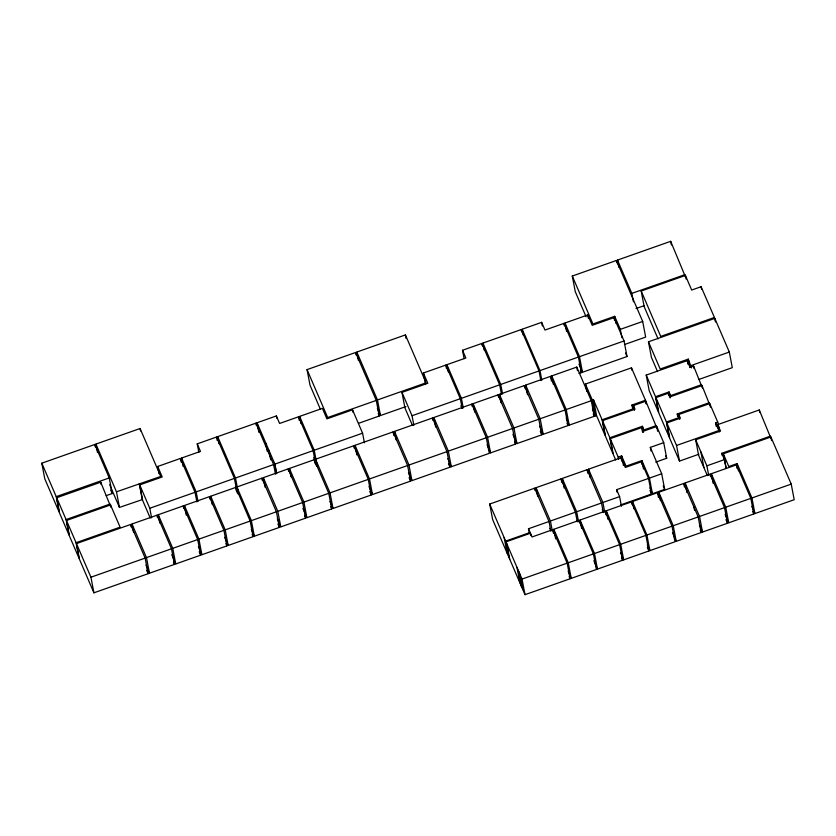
<?xml version="1.0" encoding="UTF-8"?>
<svg xmlns="http://www.w3.org/2000/svg" width="836" height="836" viewBox="0 0 836 836"><rect width="100%" height="100%" fill="white"/><g stroke="black" fill="none" stroke-linecap="round" stroke-linejoin="round"><path stroke-width="1.25" d="M41.8 463.186L56.221 496.636L59.189 512.238L44.778 478.788L41.8 463.186L94.823 444.48L109.234 477.931L112.212 493.533L106.193 495.664M97.509 452.495L95.91 444.094L140.082 428.513L160.731 476.457L116.476 491.819L119.454 507.421L142.298 499.604L139.236 483.793M320.345 409.18L310.02 385.208L307.042 369.616L355.613 352.478L376.273 400.423L379.251 416.014L358.613 423.298M358.435 360.452L356.836 352.05L405.408 334.912L426.057 382.825L377.475 399.953L380.453 415.555L405.951 406.557M586.109 316.813L575.262 291.639L572.284 276.037L616.414 260.477L642.696 321.463L645.664 337.065L624.471 344.547M618.88 267.29L617.501 260.09L670.691 241.322L685.499 277.009M198.832 452.255L197.233 443.853L216.587 437.029L234.414 478.401L237.163 492.801M219.053 443.843L217.673 436.643L255.92 423.152L273.623 464.565L275.452 474.169M258.888 432.348L257.06 422.755L276.371 415.941L279.611 423.465L298.546 416.777L313.124 450.625L315.872 465.025M464.116 358.675L462.517 350.274L481.829 343.46L499.656 384.821L501.485 394.425M484.295 350.274L482.926 343.073L521.215 329.562L539.032 370.933L540.871 380.537M523.294 335.236L522.155 329.238L541.655 322.351L544.978 330.063L563.913 323.375L578.418 357.045L581.386 372.637L578.993 373.493M633.448 301.775L631.849 293.373L685.039 274.616M56.221 496.636L109.234 477.931M658.057 338.873L644.169 306.645L641.191 291.043L685.395 275.452L691.685 290.05L701.153 286.685L701.55 289.131M56.691 497.733L66.086 519.553L69.064 535.144L59.669 513.335L56.691 497.733L100.728 482.205L110.582 506.417M159.07 473.667L157.69 466.467L180.451 458.441L195.028 492.289L196.868 501.893M183.189 466.446L181.579 458.044L200.473 451.377L197.233 443.853M301.012 423.601L299.633 416.401L322.393 408.365L326.907 418.857L352.52 409.828L362.584 433.184L364.412 442.777M425.44 383.787L423.382 372.992L445.828 365.071L460.322 398.699L462.151 408.302M448.295 371.884L446.915 364.684L465.851 358.007L462.517 350.274M566.599 331.39L565 322.999L587.76 314.963L592.212 325.319L614 317.628L624.053 340.942L627.021 356.544L582.483 372.26L578.982 364.13M636.029 308.547L644.493 305.568M376.273 400.423L327.702 417.551L307.042 369.616M621.921 337.754L620.312 329.363L614.69 316.311L592.943 323.981L572.284 276.037M150.229 518.017L142.684 500.503L139.706 484.901L162.215 476.959L157.69 466.467M412.503 425.493L404.948 407.978L401.98 392.377L427.813 383.264L423.382 372.992M66.086 519.553L110.122 504.014M66.483 520.473L110.53 504.944L120.102 527.161L76.066 542.7L79.044 558.302L69.461 536.075L66.483 520.473L76.066 542.7M620.312 329.363L642.696 321.463M151.609 517.85L149.769 508.257L195.028 492.289M197.996 501.485L196.167 491.892L234.414 478.401M237.79 490.011L235.501 478.014L273.623 464.565M276.716 473.719L274.887 464.116L313.124 450.625M316.969 464.638L314.221 450.238L362.584 433.184M413.872 425.336L412.043 415.732L460.322 398.699M463.238 407.916L461.409 398.323L499.656 384.821M502.582 394.038L500.743 384.445L539.032 370.933M541.812 380.202L539.983 370.599L578.418 357.045M582.483 372.26L579.505 356.659L624.053 340.942M701.09 286.706L714.425 317.461L660.733 336.406L641.191 291.043M76.452 543.588L130.646 524.465L145.14 558.093L148.118 573.695L93.914 592.818L79.42 559.19L76.452 543.588L90.936 577.216L93.914 592.818M133.593 532.396L131.994 523.994L157.011 515.175L171.495 548.803L174.473 564.394L149.456 573.224L145.966 565.105M159.875 523.127L158.265 514.725L183.209 505.926L197.704 539.554L200.682 555.156L175.738 563.955L171.735 554.676M186.261 515.101L184.422 505.498L209.449 496.668L223.933 530.296L226.911 545.898L201.894 554.728L198.393 546.608M212.313 504.63L210.714 496.229L235.689 487.419L236.369 491.014M238.239 494.201L236.87 487.001L261.929 478.161L276.413 511.789L279.391 527.391L254.332 536.221L251.343 529.272M265.137 487.273L263.309 477.669L288.159 468.902L302.653 502.53L305.631 518.132L280.781 526.899L277.28 518.78M291.022 476.854L289.423 468.463L314.273 459.685L328.767 493.313L331.746 508.915L306.885 517.683L302.893 508.413M316.907 466.446L315.538 459.246L353.785 445.755L368.268 479.383L371.247 494.985L333 508.476L330.001 501.516M356.836 454.92L355.007 445.316L393.119 431.878L407.613 465.506L410.591 481.108L372.469 494.546L368.979 486.437M396.076 439.799L394.477 431.397L432.494 417.99L446.988 451.618L449.967 467.209L411.939 480.627L408.449 472.507M435.671 427.112L433.842 417.509L471.838 404.112L486.322 437.74L489.3 453.331L451.304 466.739L447.803 458.619M474.702 412.064L473.092 403.663L498.078 394.853L512.562 428.481L515.54 444.083L490.565 452.893L487.064 444.773M501.067 402.764L499.458 394.362L524.318 385.595L538.802 419.223L541.78 434.825L516.93 443.592L512.928 434.312M527.526 394.707L525.698 385.103L550.558 376.336L565.042 409.964L568.02 425.566L543.17 434.333L539.669 426.214M553.348 384.32L551.75 375.918L576.788 367.077L591.282 400.705L594.26 416.307L569.212 425.148L566.223 418.188M657.556 371.602L651.432 357.4L648.454 341.799L714.811 318.391L729.316 352.05L732.294 367.652L698.812 379.471M586.799 391.279L585.419 384.079L631.473 367.83L645.455 400.256L646.134 403.861M691.508 367.955L688.279 359.114L660.189 369.021L648.454 341.799M646.218 375.103L655.528 396.703L658.507 412.305L649.196 390.694L646.218 375.103L687.234 360.63L690.118 367.328L693.608 366.095L702.062 387.068M90.936 577.216L145.14 558.093M149.456 573.224L146.488 557.622L171.495 548.803M175.738 563.955L172.759 548.353L197.704 539.554M201.894 554.728L198.916 539.126L223.933 530.296M250.173 521.047L253.151 536.639L228.176 545.459L225.197 529.857L250.173 521.047L235.428 486.521M254.332 536.221L251.364 520.629L276.413 511.789M280.781 526.899L277.803 511.298L302.653 502.53M306.885 517.683L303.917 502.081L328.767 493.313M333 508.476L330.032 492.874L368.268 479.383M372.469 494.546L369.502 478.944L407.613 465.506M411.939 480.627L408.971 465.025L446.988 451.618M451.304 466.739L448.326 451.137L486.322 437.74M490.565 452.893L487.587 437.291L512.562 428.481M516.93 443.592L513.952 427.99L538.802 419.223M543.17 434.333L540.192 418.731L565.042 409.964M569.212 425.148L566.244 409.546L591.282 400.705M596.528 415.513L595.389 415.91L592.421 400.308L593.55 399.911L602.108 419.776L605.086 435.368L596.528 415.513L593.55 399.911M691.048 365.551L729.316 352.05M632.664 408.616L631.974 405.011L645.455 400.256M655.528 396.703L669.04 391.938L670.629 395.606L701.603 384.675M634.378 410.351L633.469 405.554L645.852 401.186L656.814 427.969M655.926 397.633L666.428 422.013L669.406 437.615L658.904 413.235L655.926 397.633L668.309 393.265L669.887 396.922L702.01 385.595L709.816 405.052M602.108 419.776L633.552 408.679L631.974 405.011M602.495 420.665L609.852 437.75L612.83 453.352L605.473 436.267L602.495 420.665L635.026 409.18L633.469 405.554M609.852 437.75L642.393 426.276L643.971 429.934L656.354 425.566M677.693 416.38L677.233 413.977L709.356 402.649M615.714 460.03L613.227 454.272L610.259 438.67L641.703 427.583L643.281 431.251L656.751 426.496L663.721 442.652L666.7 458.253L655.737 462.12M679.689 419.306L678.769 414.51L709.754 403.579L717.737 422.096L719.566 431.7M666.428 422.013L678.822 417.645L677.233 413.977M698.865 454.241L679.511 461.075L669.803 438.534L666.825 422.943L680.347 418.167L678.769 414.51M618.65 459.497L618.191 457.093L621.639 455.881L626.059 466.154L641.891 460.573L649.447 478.108L652.425 493.71L664.683 489.384L661.704 473.782L650.324 447.385L663.721 442.652M716.243 426.475L715.553 422.87L717.737 422.096M489.697 504.045L505.665 541.101L508.643 556.692L492.676 519.647L489.697 504.045L534.685 488.172L549.022 521.507L550.851 531.1M537.652 496.093L536.054 487.691L561.071 478.871L575.429 512.186L577.258 521.789M564.122 488.036L562.294 478.432L587.144 469.665L601.502 502.99L603.331 512.593M590.132 477.575L588.534 469.184L621.106 457.689L625.318 467.449L641.369 461.785L648.537 478.422L651.516 494.024L620.814 504.86M719.127 431.815L717.758 424.615L759.276 409.974L770.991 438.503M679.511 461.075L676.543 445.473L718.855 430.54L715.553 422.87M707.36 475.632L698.635 455.39L695.667 439.788L720.517 431.021L717.758 424.615M617.072 492.09L616.613 489.687L648.537 478.422M649.447 478.108L661.704 473.782M722.294 455.683L721.834 453.279L770.531 436.099M726.056 468.181L723.307 453.781L770.917 436.988L791.222 484.107L794.2 499.709L754.908 513.576L751.836 506.459M529.178 532.344L528.498 528.749L549.022 521.507M552.241 530.609L550.412 521.016L575.429 512.186M578.481 521.361L576.652 511.757L601.502 502.99M604.721 512.102L602.892 502.499L619.591 496.605L616.613 489.687M708.709 475.412L706.88 465.819L724.551 459.581L721.834 453.279M505.665 541.101L530.097 532.48L528.498 528.749M505.989 541.853L530.432 533.232L532.041 536.963L552.732 529.669L567.163 563.15L570.142 578.752L525.008 594.678L508.967 557.445L505.989 541.853L522.03 579.076L525.008 594.678M754.908 513.576L751.93 497.974L737.112 463.593L728.804 466.519L723.307 453.781M555.658 538.875L553.829 529.282L578.972 520.41L593.403 553.892L596.381 569.494L571.228 578.366L568.135 571.187M581.668 528.425L580.069 520.023L605.191 511.162L619.622 544.644L622.601 560.245L597.468 569.107L593.863 560.737M607.876 519.177L606.267 510.775L631.483 501.882L645.914 535.374L648.893 550.966L623.677 559.869L620.584 552.69M633.855 508.727L632.476 501.527L657.566 492.676L671.998 526.168L674.976 541.77L649.885 550.621L647.304 544.644M660.419 500.639L658.81 492.237L683.754 483.438L698.185 516.93L701.164 532.532L676.219 541.331L672.614 532.96M686.931 492.561L685.102 482.968L710.098 474.148L724.53 507.64L727.508 523.242L702.512 532.051L699.418 524.883M713.15 483.312L711.321 473.719L736.401 464.868L750.832 498.36L753.811 513.962L728.731 522.803L725.125 514.433M522.03 579.076L567.163 563.15M571.228 578.366L568.261 562.764L593.403 553.892M597.468 569.107L594.49 553.516L619.622 544.644M623.677 559.869L620.699 544.267L645.914 535.374M649.885 550.621L646.907 535.019L671.998 526.168M676.219 541.331L673.241 525.729L698.185 516.93M702.512 532.051L699.533 516.46L724.53 507.64M728.731 522.803L725.752 507.212L750.832 498.36M751.93 497.974L791.222 484.107M257.06 422.755L274.887 464.116M752.787 511.569L753.811 513.962M711.321 473.719L725.752 507.212M695.667 439.788L706.88 465.819M617.501 260.09L631.849 293.373M725.962 519.647L727.508 523.242M666.825 422.943L676.543 445.473M685.102 482.968L699.533 516.46M625.516 353.043L627.021 356.544M665.696 455.944L666.7 458.253M663.199 485.935L664.683 489.384M658.81 492.237L673.241 525.729M649.906 487.858L652.425 493.71M649.98 490.46L651.516 494.024M565 322.999L579.505 356.659M610.259 438.67L618.191 457.093M580.393 370.317L581.386 372.637M585.419 384.079L592.421 400.308M632.476 501.527L646.907 535.019M592.4 408.95L595.389 415.91M593.257 413.987L594.26 416.307M647.346 547.381L648.893 550.966M551.75 375.918L566.244 409.546M588.534 469.184L602.892 502.499M606.267 510.775L620.699 544.267M567.017 423.246L568.02 425.566M602.275 509.772L603.299 512.154M621.566 557.852L622.601 560.245M522.155 329.238L539.983 370.599M525.698 385.103L540.192 418.731M562.294 478.432L576.652 511.757M580.069 520.023L594.49 553.516M540.286 431.345L541.78 434.825M482.926 343.073L500.743 384.445M499.458 394.362L513.952 427.99M536.054 487.691L550.412 521.016M553.829 529.282L568.261 562.764M514.548 441.763L515.54 444.083M549.795 528.279L550.819 530.661M569.107 576.359L570.142 578.752M473.092 403.663L487.587 437.291M446.915 364.684L461.409 398.323M460.887 405.805L461.89 408.114M433.842 417.509L448.326 451.137M448.462 463.729L449.967 467.209M401.98 392.377L412.043 415.732M394.477 431.397L408.971 465.025M356.836 352.05L377.475 399.953M409.086 477.628L410.591 481.108M377.36 408.365L380.453 415.555M378.217 413.621L379.251 416.014M355.007 445.316L369.502 478.944M369.752 491.505L371.247 494.985M299.633 416.401L314.221 450.238M315.538 459.246L330.032 492.874M313.678 457.668L316.698 464.68M330.742 506.595L331.746 508.915M289.423 468.463L303.917 502.081M304.628 515.812L305.631 518.132M263.309 477.669L277.803 511.298M277.897 523.911L279.391 527.391M217.673 436.643L235.501 478.014M236.87 487.001L251.364 520.629M252.148 534.319L253.151 536.639M210.714 496.229L225.197 529.857M224.675 537.339L228.176 545.459M225.919 543.578L226.911 545.898M181.579 458.044L196.167 491.892M184.422 505.498L198.916 539.126M199.177 551.676L200.682 555.156M158.265 514.725L172.759 548.353M173.47 562.074L174.473 564.394M139.706 484.901L149.769 508.257M131.994 523.994L146.488 557.622M95.91 444.094L116.476 491.819M146.613 570.215L148.118 573.695M109.683 484.755L119.454 507.421M110.665 489.948L112.212 493.533M700.213 530.275L701.164 532.532M770.917 436.988L771.607 440.593M759.276 409.974L759.736 412.367M714.811 318.391L715.501 321.996M714.425 317.461L714.874 319.864M737.112 463.593L738.491 470.793M736.401 464.868L737.091 468.463M724.551 459.581L726.15 467.982M685.395 275.452L686.084 279.046M709.754 403.579L710.443 407.174M702.01 385.595L702.459 387.998M670.691 241.322L671.381 244.927M693.608 366.095L694.058 368.498M688.279 359.114L689.878 367.516M710.098 474.148L710.558 476.551M687.234 360.63L687.923 364.224M700.902 451.942L703.881 467.543M693.89 506.794L694.58 510.399M669.04 391.938L670.19 397.936M668.309 393.265L668.769 395.658M683.754 483.438L684.444 487.043M656.751 426.496L657.671 431.292M645.852 401.186L646.312 403.589M616.414 260.477L616.874 262.88M650.324 447.385L651.014 450.98M657.566 492.676L658.486 497.483M631.473 367.83L631.932 370.233M642.393 426.276L643.532 432.275M641.703 427.583L642.612 432.379M614.69 316.311L616.069 323.511M641.891 460.573L643.49 468.975M614 317.628L614.46 320.031M641.369 461.785L641.829 464.179M631.483 501.882L631.943 504.286M621.639 455.881L623.468 465.485M621.106 457.689L621.796 461.284M587.76 314.963L588.439 318.568M619.591 496.605L621.43 506.208M605.191 511.162L605.881 514.757M576.788 367.077L577.477 370.682M563.913 323.375L564.363 325.779M587.144 469.665L587.833 473.27M541.655 322.351L542.345 325.956M578.972 520.41L579.432 522.803M550.558 376.336L551.467 381.143M561.071 478.871L561.761 482.466M521.215 329.562L521.664 331.965M552.732 529.669L553.422 533.264M524.318 385.595L524.768 387.998M534.685 488.172L535.124 490.586M530.432 533.232L530.881 535.636M530.097 532.48L530.557 534.873M498.078 394.853L498.538 397.246M481.829 343.46L482.288 345.853M519.835 573.966L522.813 589.568M518.477 570.821L521.455 586.423M518.226 570.236L521.204 585.837M516.972 567.33L519.95 582.932M506.731 543.567L509.709 559.159M504.15 537.569L507.128 553.171M471.838 404.112L472.298 406.505M445.828 365.071L446.518 368.676M432.494 417.99L432.954 420.383M405.408 334.912L406.097 338.517M393.119 431.878L393.808 435.472M355.613 352.478L356.073 354.882M352.52 409.828L352.98 412.221M353.785 445.755L354.245 448.159M314.273 459.685L314.963 463.29M298.546 416.777L299.236 420.383M288.159 468.902L288.619 471.305M276.371 415.941L276.831 418.345M274.574 463.405L276.402 472.998M268.889 450.217L270.718 459.821M265.702 443.101L267.301 451.492M255.92 423.152L256.38 425.555M261.929 478.161L262.379 480.554M216.587 437.029L217.276 440.635M209.449 496.668L209.909 499.071M180.451 458.441L181.13 462.047M183.209 505.926L183.669 508.33M157.011 515.175L157.471 517.568M140.082 428.513L140.532 430.916M130.646 524.465L131.106 526.868M110.53 504.944L110.979 507.337M94.823 444.48L95.283 446.884M100.728 482.205L101.187 484.598"/></g></svg>
